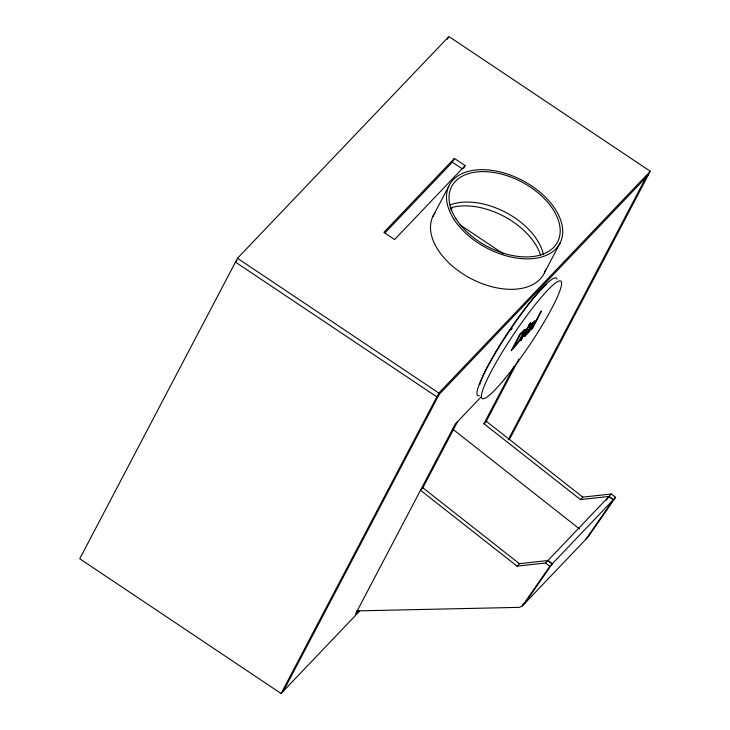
<?xml version="1.0" encoding="UTF-8"?>
<svg xmlns="http://www.w3.org/2000/svg" width="730" height="730" viewBox="0 0 730 730"><rect width="100%" height="100%" fill="white"/><g stroke="black" fill="none" stroke-linecap="round" stroke-linejoin="round"><path stroke-width="1.09" d="M509.467 439.414L650.257 171.258L448.904 36.5L237.478 258.292L79.743 558.742L281.096 693.5L359.689 611.046M447.408 39.356L448.402 37.449M385.02 232.861L452.363 162.215L454.361 158.41L465.101 165.6L463.596 168.447M432.808 216.618L448.795 186.168M450.866 210.304L452.454 207.274M281.096 693.5L438.83 393.05L650.257 171.258M283.441 691.036L439.186 394.392M356.76 610.891L519.45 607.36L522.406 605.873L588.188 536.869L615.609 497.331L611.357 493.982L545.575 562.985L517.05 566.142L420.516 490.259L422.862 487.795L457.646 421.548M544.425 272.819L560.412 242.36M585.834 539.333L613.264 499.795L609.002 496.446L580.478 499.603L483.944 423.719L513.975 366.506M485.705 422.36L518.966 359.023M508.18 439.862L645.913 177.527M511.009 330.033L512.241 328.19M522.406 605.873L549.836 566.334L615.609 497.331M517.05 566.142L519.404 563.679L547.929 560.521L552.181 563.87L524.76 603.4L522.78 604.394M606.457 500.123L609.002 496.446L613.264 499.795M237.049 260.455L235.48 262.106L436.832 396.855L648.258 175.063M454.361 158.41L383.88 232.341L394.62 239.531L465.101 165.6M481.134 396.91L455.292 424.011L355.546 614.012L358.676 610.718M483.944 423.719L486.289 421.256L582.832 497.139L611.357 493.982M580.478 499.603L582.832 497.139M452.363 162.215L462.2 168.803M460.082 224.886L503.308 253.812M237.478 258.292L438.83 393.05M452.609 429.048L579.538 528.967M547.929 560.521L552.181 563.87M545.575 562.985L549.836 566.334M422.862 487.795L519.404 563.679M450.136 204.884A59.778 36.555 27.7 0 1 506.209 212.667A59.778 36.555 27.7 0 1 543.476 254.706M545.62 269.698A62.497 38.215 27.7 0 1 471.58 278.942A62.497 38.215 27.7 0 1 435.062 212.795M450.082 208.013A59.778 36.555 27.7 0 1 540.601 255.235M479.756 384.673A65.216 8.87 -56.2 0 1 508.399 331.867A65.216 8.87 -56.2 0 1 546.624 284.435M479.281 395.696A70.655 9.609 -56.2 0 1 508.646 332.104A70.655 9.609 -56.2 0 1 557.027 279.161M525.408 329.504C522.616 337.625 517.132 344.688 511.155 350.774L519.87 334.167L524.286 329.695L525.408 329.504M526.193 333.738L528.246 331.94L531.54 326.456L526.193 333.738M523.656 331.913L519.067 340.718L513.509 347.443L520.235 334.641L523.656 331.913M524.542 335.818L524.688 336.594L529.405 331.63L534.78 320.671L530.318 325.197L529.195 327.332L533.101 323.043L524.542 335.818M527.169 328.372L520.636 340.828L528.465 327.013L527.169 328.372M529.323 324.211L528.173 326.383L530.792 322.66L529.323 324.211M540.355 312.349L531.248 329.695L532.544 328.336L541.651 310.989L540.355 312.349M455.894 218.681A59.778 36.555 27.7 0 0 552.154 248.802A59.778 36.555 27.7 0 0 505.771 175.309A59.778 36.555 27.7 0 0 455.894 218.681M453.677 218.881A62.497 38.215 27.7 0 0 554.316 250.372A62.497 38.215 27.7 0 0 505.826 173.539A62.497 38.215 27.7 0 0 453.677 218.881M504.339 379.326A70.655 9.609 -56.2 0 0 561.498 282.154A70.655 9.609 -56.2 0 0 498.763 357.946A70.655 9.609 -56.2 0 0 504.339 379.326"/></g></svg>
